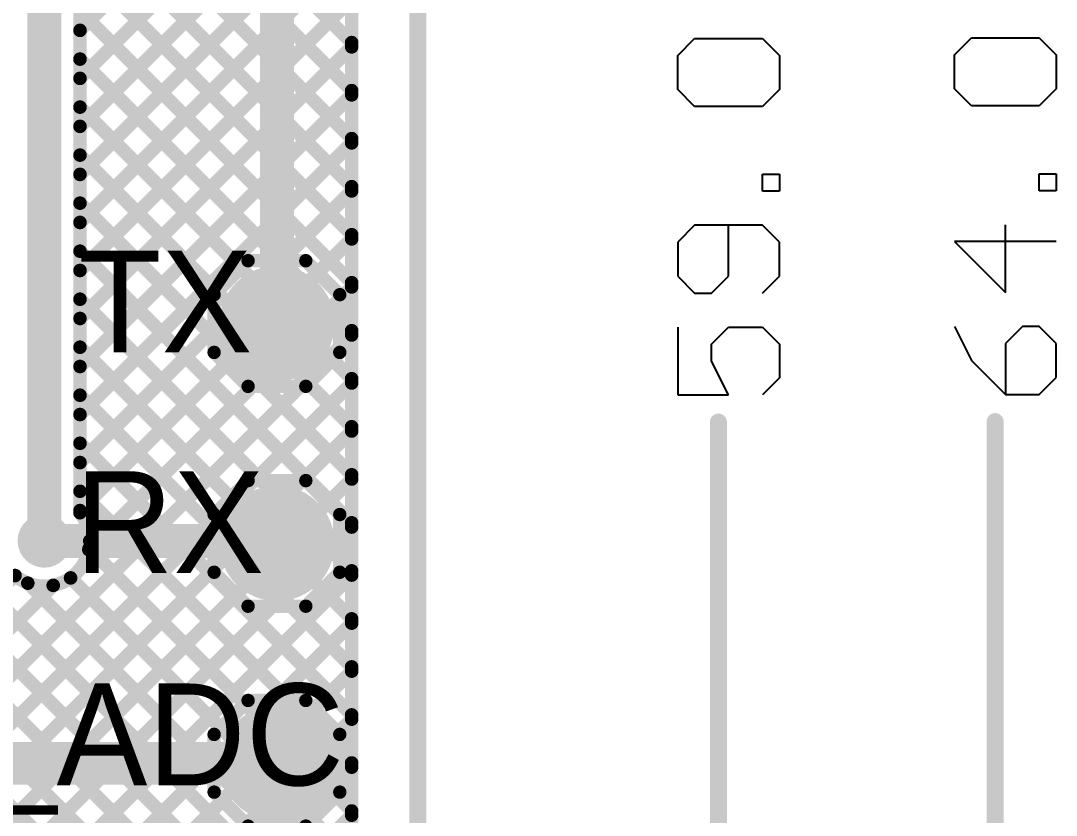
# Model space of a CAD drawing. Header units: millimetres. Extents: x 9.08 to 12.48, y 2.73 to 6.
# Drawn here: x 11.867 to 12.477, y 3.746 to 4.214 of the extents above; entities that cross this region are included whole.
import ezdxf

# ---------------------------------------------------------------- set-up
doc = ezdxf.new("R2010")
doc.units = ezdxf.units.MM
doc.header["$MEASUREMENT"] = 0
for name, color, linetype in [('BottomLayer', 5, 'Continuous'), ('Mechanical1', 6, 'Continuous'), ('Mechanical13', 56, 'Continuous'), ('MultiLayer', 9, 'Continuous'), ('TopLayer', 1, 'Continuous'), ('TopOverlay', 2, 'Continuous'), ('TopPaste', 8, 'Continuous'), ('TopSolder', 216, 'Continuous'), ('ViaHoleLayer', 16, 'Continuous')]:
    doc.layers.add(name, color=color, linetype=linetype)

# ---------------------------------------------------------------- blocks, each defined once
blk = doc.blocks.new('TEST_POINT_41')
at = {"layer": 'TopLayer', "const_width": 0.03}
blk.add_lwpolyline([(-0.015, 0, 1), (0.015, 0, 1)], format="xyb", close=True, dxfattribs=at)
at = {"layer": 'TopOverlay', "const_width": 0.00787}
for points in [[(-0.037, 0.017), (-0.017, 0.037)], [(-0.017, 0.037), (0.017, 0.037)], [(-0.017, 0.037), (0.017, 0.037)], [(0.017, 0.037), (0.037, 0.017)], [(-0.037, -0.017), (-0.037, 0.017)], [(0.037, -0.017), (0.037, 0.017)], [(-0.037, -0.017), (-0.017, -0.037)], [(0.017, -0.037), (0.037, -0.017)], [(-0.017, -0.037), (0.017, -0.037)], [(-0.017, -0.037), (0.017, -0.037)]]:
    blk.add_lwpolyline(points, dxfattribs=at)
at = {"layer": 'TopOverlay', "const_width": 0.00394}
for points in [[(-0.01897, 0.037, 1), (-0.01503, 0.037, 1)], [(-0.01897, 0.037, 1), (-0.01503, 0.037, 1)], [(-0.01897, 0.037, 1), (-0.01503, 0.037, 1)], [(0.01503, 0.037, 1), (0.01897, 0.037, 1)], [(0.01503, 0.037, 1), (0.01897, 0.037, 1)], [(0.01503, 0.037, 1), (0.01897, 0.037, 1)], [(-0.03897, 0.017, 1), (-0.03503, 0.017, 1)], [(-0.03897, 0.017, 1), (-0.03503, 0.017, 1)], [(0.03503, 0.017, 1), (0.03897, 0.017, 1)], [(0.03503, 0.017, 1), (0.03897, 0.017, 1)], [(-0.03897, -0.017, 1), (-0.03503, -0.017, 1)], [(-0.03897, -0.017, 1), (-0.03503, -0.017, 1)], [(0.03503, -0.017, 1), (0.03897, -0.017, 1)], [(0.03503, -0.017, 1), (0.03897, -0.017, 1)], [(-0.01897, -0.037, 1), (-0.01503, -0.037, 1)], [(-0.01897, -0.037, 1), (-0.01503, -0.037, 1)], [(-0.01897, -0.037, 1), (-0.01503, -0.037, 1)], [(0.01503, -0.037, 1), (0.01897, -0.037, 1)], [(0.01503, -0.037, 1), (0.01897, -0.037, 1)], [(0.01503, -0.037, 1), (0.01897, -0.037, 1)]]:
    blk.add_lwpolyline(points, format="xyb", close=True, dxfattribs=at)
at = {"layer": 'TopPaste', "const_width": 0.03}
blk.add_lwpolyline([(-0.015, 0, 1), (0.015, 0, 1)], format="xyb", close=True, dxfattribs=at)
at = {"layer": 'TopSolder', "const_width": 0.034}
blk.add_lwpolyline([(-0.017, 0, 1), (0.017, 0, 1)], format="xyb", close=True, dxfattribs=at)
blk = doc.blocks.new('TEST_POINT_42')
at = {"layer": 'TopLayer', "const_width": 0.03}
blk.add_lwpolyline([(-0.015, 0, 1), (0.015, 0, 1)], format="xyb", close=True, dxfattribs=at)
at = {"layer": 'TopOverlay', "const_width": 0.00787}
for points in [[(-0.037, 0.017), (-0.017, 0.037)], [(-0.017, 0.037), (0.017, 0.037)], [(-0.017, 0.037), (0.017, 0.037)], [(0.017, 0.037), (0.037, 0.017)], [(-0.037, -0.017), (-0.037, 0.017)], [(0.037, -0.017), (0.037, 0.017)], [(-0.037, -0.017), (-0.017, -0.037)], [(0.017, -0.037), (0.037, -0.017)], [(-0.017, -0.037), (0.017, -0.037)], [(-0.017, -0.037), (0.017, -0.037)]]:
    blk.add_lwpolyline(points, dxfattribs=at)
at = {"layer": 'TopOverlay', "const_width": 0.00394}
for points in [[(-0.01897, 0.037, 1), (-0.01503, 0.037, 1)], [(-0.01897, 0.037, 1), (-0.01503, 0.037, 1)], [(-0.01897, 0.037, 1), (-0.01503, 0.037, 1)], [(0.01503, 0.037, 1), (0.01897, 0.037, 1)], [(0.01503, 0.037, 1), (0.01897, 0.037, 1)], [(0.01503, 0.037, 1), (0.01897, 0.037, 1)], [(-0.03897, 0.017, 1), (-0.03503, 0.017, 1)], [(-0.03897, 0.017, 1), (-0.03503, 0.017, 1)], [(0.03503, 0.017, 1), (0.03897, 0.017, 1)], [(0.03503, 0.017, 1), (0.03897, 0.017, 1)], [(-0.03897, -0.017, 1), (-0.03503, -0.017, 1)], [(-0.03897, -0.017, 1), (-0.03503, -0.017, 1)], [(0.03503, -0.017, 1), (0.03897, -0.017, 1)], [(0.03503, -0.017, 1), (0.03897, -0.017, 1)], [(-0.01897, -0.037, 1), (-0.01503, -0.037, 1)], [(-0.01897, -0.037, 1), (-0.01503, -0.037, 1)], [(-0.01897, -0.037, 1), (-0.01503, -0.037, 1)], [(0.01503, -0.037, 1), (0.01897, -0.037, 1)], [(0.01503, -0.037, 1), (0.01897, -0.037, 1)], [(0.01503, -0.037, 1), (0.01897, -0.037, 1)]]:
    blk.add_lwpolyline(points, format="xyb", close=True, dxfattribs=at)
at = {"layer": 'TopPaste', "const_width": 0.03}
blk.add_lwpolyline([(-0.015, 0, 1), (0.015, 0, 1)], format="xyb", close=True, dxfattribs=at)
at = {"layer": 'TopSolder', "const_width": 0.034}
blk.add_lwpolyline([(-0.017, 0, 1), (0.017, 0, 1)], format="xyb", close=True, dxfattribs=at)
blk = doc.blocks.new('TEST_POINT_43')
at = {"layer": 'TopLayer', "const_width": 0.03}
blk.add_lwpolyline([(-0.015, 0, 1), (0.015, 0, 1)], format="xyb", close=True, dxfattribs=at)
at = {"layer": 'TopOverlay', "const_width": 0.00787}
for points in [[(-0.037, 0.017), (-0.017, 0.037)], [(-0.017, 0.037), (0.017, 0.037)], [(-0.017, 0.037), (0.017, 0.037)], [(0.017, 0.037), (0.037, 0.017)], [(-0.037, -0.017), (-0.037, 0.017)], [(0.037, -0.017), (0.037, 0.017)], [(-0.037, -0.017), (-0.017, -0.037)], [(0.017, -0.037), (0.037, -0.017)], [(-0.017, -0.037), (0.017, -0.037)], [(-0.017, -0.037), (0.017, -0.037)]]:
    blk.add_lwpolyline(points, dxfattribs=at)
at = {"layer": 'TopOverlay', "const_width": 0.00394}
for points in [[(-0.01897, 0.037, 1), (-0.01503, 0.037, 1)], [(-0.01897, 0.037, 1), (-0.01503, 0.037, 1)], [(-0.01897, 0.037, 1), (-0.01503, 0.037, 1)], [(0.01503, 0.037, 1), (0.01897, 0.037, 1)], [(0.01503, 0.037, 1), (0.01897, 0.037, 1)], [(0.01503, 0.037, 1), (0.01897, 0.037, 1)], [(-0.03897, 0.017, 1), (-0.03503, 0.017, 1)], [(-0.03897, 0.017, 1), (-0.03503, 0.017, 1)], [(0.03503, 0.017, 1), (0.03897, 0.017, 1)], [(0.03503, 0.017, 1), (0.03897, 0.017, 1)], [(-0.03897, -0.017, 1), (-0.03503, -0.017, 1)], [(-0.03897, -0.017, 1), (-0.03503, -0.017, 1)], [(0.03503, -0.017, 1), (0.03897, -0.017, 1)], [(0.03503, -0.017, 1), (0.03897, -0.017, 1)], [(-0.01897, -0.037, 1), (-0.01503, -0.037, 1)], [(-0.01897, -0.037, 1), (-0.01503, -0.037, 1)], [(-0.01897, -0.037, 1), (-0.01503, -0.037, 1)], [(0.01503, -0.037, 1), (0.01897, -0.037, 1)], [(0.01503, -0.037, 1), (0.01897, -0.037, 1)], [(0.01503, -0.037, 1), (0.01897, -0.037, 1)]]:
    blk.add_lwpolyline(points, format="xyb", close=True, dxfattribs=at)
at = {"layer": 'TopPaste', "const_width": 0.03}
blk.add_lwpolyline([(-0.015, 0, 1), (0.015, 0, 1)], format="xyb", close=True, dxfattribs=at)
at = {"layer": 'TopSolder', "const_width": 0.034}
blk.add_lwpolyline([(-0.017, 0, 1), (0.017, 0, 1)], format="xyb", close=True, dxfattribs=at)

msp = doc.modelspace()

# ---------------------------------------------------------------- linework, layer by layer
at = {"layer": 'BottomLayer'}
for points, const_width in [([(12.062, 3.047), (12.062, 4.6333)], 0.008), ([(11.881, 3.908), (11.881, 4.369)], 0.02), ([(11.902, 3.92457), (11.902, 4.369)], 0.008), ([(11.902, 4.20868), (12.062, 4.36868)], 0.008), ([(11.902, 4.36146), (12.062, 4.20146)], 0.008), ([(11.902, 4.18039), (12.062, 4.34039)], 0.008), ([(11.902, 4.33317), (12.062, 4.17317)], 0.008), ([(11.902, 4.15211), (12.062, 4.31211)], 0.008), ([(11.902, 4.30489), (12.062, 4.14489)], 0.008), ([(11.902, 4.12382), (12.062, 4.28382)], 0.008), ([(11.902, 4.2766), (12.062, 4.1166)], 0.008), ([(11.902, 4.09554), (12.062, 4.25554)], 0.008), ([(11.902, 4.24832), (12.062, 4.08832)], 0.008), ([(11.902, 4.06726), (12.062, 4.22726)], 0.008), ([(11.902, 4.22004), (12.062, 4.06004)], 0.008), ([(11.902, 4.03897), (12.062, 4.19897)], 0.008), ([(11.902, 4.19175), (12.062, 4.03175)], 0.008), ([(11.902, 4.01069), (12.062, 4.17069)], 0.008), ([(11.902, 4.16347), (12.062, 4.00347)], 0.008), ([(11.902, 3.9824), (12.062, 4.1424)], 0.008), ([(11.902, 4.13518), (12.062, 3.97518)], 0.008), ([(11.902, 3.95412), (12.062, 4.11412)], 0.008), ([(11.902, 4.1069), (12.062, 3.9469)], 0.008), ([(11.902, 3.92583), (12.062, 4.08583)], 0.008), ([(11.902, 4.07861), (12.062, 3.91861)], 0.008), ([(11.90723, 3.90278), (12.062, 4.05755)], 0.008), ([(11.902, 4.05033), (12.062, 3.89033)], 0.008), ([(11.859, 3.82627), (12.062, 4.02926)], 0.008), ([(11.902, 4.02205), (12.062, 3.86205)], 0.008), ([(11.859, 3.79798), (12.062, 4.00098)], 0.008), ([(11.902, 3.99376), (12.062, 3.83376)], 0.008), ([(11.859, 3.7697), (12.062, 3.9727)], 0.008), ([(11.902, 3.96548), (12.062, 3.80548)], 0.008), ([(11.859, 3.74141), (12.062, 3.94441)], 0.008), ([(11.902, 3.93719), (12.062, 3.77719)], 0.008), ([(11.859, 3.71313), (12.062, 3.91613)], 0.008), ([(11.90737, 3.90354), (12.062, 3.74891)], 0.008), ([(11.859, 3.68484), (12.062, 3.88784)], 0.008), ([(11.85964, 3.88348), (11.86374, 3.88757)], 0.008), ([(11.859, 3.85455), (11.88622, 3.88177)], 0.008), ([(11.87125, 3.88309), (12.062, 3.69234)], 0.008), ([(11.89646, 3.88617), (12.062, 3.72062)], 0.008), ([(11.859, 3.86706), (12.062, 3.66406)], 0.008), ([(11.859, 3.65656), (12.062, 3.85956)], 0.008), ([(11.859, 3.83877), (12.062, 3.63577)], 0.008), ([(11.859, 3.62828), (12.062, 3.83127)], 0.008), ([(11.859, 3.81049), (12.062, 3.60749)], 0.008), ([(11.859, 3.59999), (12.062, 3.80299)], 0.008), ([(11.859, 3.7822), (12.062, 3.5792)], 0.008), ([(11.859, 3.57171), (12.062, 3.77471)], 0.008), ([(11.859, 3.75392), (12.062, 3.55092)], 0.008), ([(11.859, 3.54342), (12.062, 3.74642)], 0.008)]:
    msp.add_lwpolyline(points, dxfattribs=dict(at, const_width=const_width))
for points, const_width in [([(11.9, 4.20868, 1), (11.904, 4.20868, 1)], 0.004), ([(12.06, 4.20146, 1), (12.064, 4.20146, 1)], 0.004), ([(12.06, 4.19897, 1), (12.064, 4.19897, 1)], 0.004), ([(11.9, 4.19175, 1), (11.904, 4.19175, 1)], 0.004), ([(11.9, 4.18039, 1), (11.904, 4.18039, 1)], 0.004), ([(12.06, 4.17317, 1), (12.064, 4.17317, 1)], 0.004), ([(12.06, 4.17069, 1), (12.064, 4.17069, 1)], 0.004), ([(11.9, 4.16347, 1), (11.904, 4.16347, 1)], 0.004), ([(11.9, 4.15211, 1), (11.904, 4.15211, 1)], 0.004), ([(12.06, 4.14489, 1), (12.064, 4.14489, 1)], 0.004), ([(12.06, 4.1424, 1), (12.064, 4.1424, 1)], 0.004), ([(11.9, 4.13518, 1), (11.904, 4.13518, 1)], 0.004), ([(11.9, 4.12382, 1), (11.904, 4.12382, 1)], 0.004), ([(12.06, 4.1166, 1), (12.064, 4.1166, 1)], 0.004), ([(12.06, 4.11412, 1), (12.064, 4.11412, 1)], 0.004), ([(11.9, 4.1069, 1), (11.904, 4.1069, 1)], 0.004), ([(11.9, 4.09554, 1), (11.904, 4.09554, 1)], 0.004), ([(12.06, 4.08832, 1), (12.064, 4.08832, 1)], 0.004), ([(12.06, 4.08583, 1), (12.064, 4.08583, 1)], 0.004), ([(11.9, 4.07861, 1), (11.904, 4.07861, 1)], 0.004), ([(11.9, 4.06726, 1), (11.904, 4.06726, 1)], 0.004), ([(12.06, 4.06004, 1), (12.064, 4.06004, 1)], 0.004), ([(12.06, 4.05755, 1), (12.064, 4.05755, 1)], 0.004), ([(11.9, 4.05033, 1), (11.904, 4.05033, 1)], 0.004), ([(11.9, 4.03897, 1), (11.904, 4.03897, 1)], 0.004), ([(12.06, 4.03175, 1), (12.064, 4.03175, 1)], 0.004), ([(12.06, 4.02926, 1), (12.064, 4.02926, 1)], 0.004), ([(11.9, 4.02205, 1), (11.904, 4.02205, 1)], 0.004), ([(11.9, 4.01069, 1), (11.904, 4.01069, 1)], 0.004), ([(12.06, 4.00347, 1), (12.064, 4.00347, 1)], 0.004), ([(12.06, 4.00098, 1), (12.064, 4.00098, 1)], 0.004), ([(11.9, 3.99376, 1), (11.904, 3.99376, 1)], 0.004), ([(11.9, 3.9824, 1), (11.904, 3.9824, 1)], 0.004), ([(12.06, 3.97518, 1), (12.064, 3.97518, 1)], 0.004), ([(12.06, 3.9727, 1), (12.064, 3.9727, 1)], 0.004), ([(11.9, 3.96548, 1), (11.904, 3.96548, 1)], 0.004), ([(11.9, 3.95412, 1), (11.904, 3.95412, 1)], 0.004), ([(12.06, 3.9469, 1), (12.064, 3.9469, 1)], 0.004), ([(12.06, 3.94441, 1), (12.064, 3.94441, 1)], 0.004), ([(11.9, 3.93719, 1), (11.904, 3.93719, 1)], 0.004), ([(11.9, 3.92583, 1), (11.904, 3.92583, 1)], 0.004), ([(11.9, 3.92457, 1), (11.904, 3.92457, 1)], 0.004), ([(11.9, 3.92457, 1), (11.904, 3.92457, 1)], 0.004), ([(11.87313, 3.908, 1), (11.88887, 3.908, 1)], 0.01575), ([(12.06, 3.91861, 1), (12.064, 3.91861, 1)], 0.004), ([(11.876, 3.908, 1), (11.886, 3.908, 1)], 0.01), ([(12.06, 3.91613, 1), (12.064, 3.91613, 1)], 0.004), ([(11.90575, 3.908, 1), (11.90975, 3.908, 1)], 0.004), ([(11.90575, 3.908, 1), (11.90975, 3.908, 1)], 0.004), ([(11.90523, 3.90278, 1), (11.90923, 3.90278, 1)], 0.004), ([(11.90537, 3.90354, 1), (11.90937, 3.90354, 1)], 0.004), ([(11.86174, 3.88757, 1), (11.86574, 3.88757, 1)], 0.004), ([(12.06, 3.89033, 1), (12.064, 3.89033, 1)], 0.004), ([(12.06, 3.88784, 1), (12.064, 3.88784, 1)], 0.004), ([(11.86925, 3.88309, 1), (11.87325, 3.88309, 1)], 0.004), ([(11.88422, 3.88177, 1), (11.88822, 3.88177, 1)], 0.004), ([(11.89446, 3.88617, 1), (11.89846, 3.88617, 1)], 0.004), ([(12.06, 3.86205, 1), (12.064, 3.86205, 1)], 0.004), ([(12.06, 3.85956, 1), (12.064, 3.85956, 1)], 0.004), ([(12.06, 3.83376, 1), (12.064, 3.83376, 1)], 0.004), ([(12.06, 3.83127, 1), (12.064, 3.83127, 1)], 0.004), ([(12.06, 3.80548, 1), (12.064, 3.80548, 1)], 0.004), ([(12.06, 3.80299, 1), (12.064, 3.80299, 1)], 0.004), ([(12.06, 3.77719, 1), (12.064, 3.77719, 1)], 0.004), ([(12.06, 3.77471, 1), (12.064, 3.77471, 1)], 0.004), ([(12.06, 3.74891, 1), (12.064, 3.74891, 1)], 0.004), ([(12.06, 3.74642, 1), (12.064, 3.74642, 1)], 0.004)]:
    msp.add_lwpolyline(points, format="xyb", close=True, dxfattribs=dict(at, const_width=const_width))
at = {"layer": 'BottomLayer', "const_width": 0.008}
for points in [[(11.902, 3.92457, -0.168553), (11.90775, 3.908)], [(11.90775, 3.908, -0.652724), (11.86292, 3.88829)]]:
    msp.add_lwpolyline(points, format="xyb", dxfattribs=at)
at = {"layer": 'Mechanical1'}
for p, q in [((12.25401, 4.19387), (12.26401, 4.20386)), ((12.26401, 4.20386), (12.30399, 4.20386)), ((12.30399, 4.20386), (12.31399, 4.19387)), ((12.41701, 4.19418), (12.42701, 4.20418)), ((12.42701, 4.20418), (12.46699, 4.20418)), ((12.46699, 4.20418), (12.47699, 4.19418)), ((12.25401, 4.17387), (12.25401, 4.19387)), ((12.31399, 4.19387), (12.31399, 4.17387)), ((12.41701, 4.17419), (12.41701, 4.19418)), ((12.47699, 4.19418), (12.47699, 4.17419)), ((12.26401, 4.16387), (12.25401, 4.17387)), ((12.31399, 4.17387), (12.30399, 4.16387)), ((12.42701, 4.16419), (12.41701, 4.17419)), ((12.47699, 4.17419), (12.46699, 4.16419)), ((12.30399, 4.16387), (12.26401, 4.16387)), ((12.46699, 4.16419), (12.42701, 4.16419)), ((12.30399, 4.11389), (12.30399, 4.12389)), ((12.30399, 4.12389), (12.31399, 4.12389)), ((12.31399, 4.12389), (12.31399, 4.11389)), ((12.46699, 4.11421), (12.46699, 4.1242)), ((12.46699, 4.1242), (12.47699, 4.1242)), ((12.47699, 4.1242), (12.47699, 4.11421)), ((12.31399, 4.11389), (12.30399, 4.11389)), ((12.47699, 4.11421), (12.46699, 4.11421)), ((12.26401, 4.0939), (12.25401, 4.0839)), ((12.30399, 4.0939), (12.26401, 4.0939)), ((12.284, 4.06391), (12.284, 4.0939)), ((12.31399, 4.0839), (12.30399, 4.0939)), ((12.447, 4.05423), (12.447, 4.09421)), ((12.25401, 4.0839), (12.25401, 4.06391)), ((12.31399, 4.06391), (12.31399, 4.0839)), ((12.47699, 4.08422), (12.41701, 4.08422)), ((12.41701, 4.08422), (12.447, 4.05423)), ((12.25401, 4.06391), (12.26401, 4.05391)), ((12.274, 4.05391), (12.284, 4.06391)), ((12.30399, 4.05391), (12.31399, 4.06391)), ((12.26401, 4.05391), (12.274, 4.05391)), ((12.25401, 4.03392), (12.25401, 3.99393)), ((12.274, 4.02392), (12.284, 4.03392)), ((12.284, 4.03392), (12.30399, 4.03392)), ((12.30399, 4.03392), (12.31399, 4.02392)), ((12.41701, 4.03423), (12.42701, 4.01424)), ((12.457, 4.03423), (12.447, 4.02424)), ((12.46699, 4.03423), (12.457, 4.03423)), ((12.47699, 4.02424), (12.46699, 4.03423)), ((12.274, 4.01392), (12.274, 4.02392)), ((12.31399, 4.02392), (12.31399, 4.00393)), ((12.447, 4.02424), (12.447, 3.99424)), ((12.47699, 4.00424), (12.47699, 4.02424)), ((12.284, 3.99393), (12.274, 4.01392)), ((12.42701, 4.01424), (12.447, 3.99424)), ((12.31399, 4.00393), (12.30399, 3.99393)), ((12.46699, 3.99424), (12.47699, 4.00424)), ((12.25401, 3.99393), (12.284, 3.99393)), ((12.447, 3.99424), (12.46699, 3.99424))]:
    msp.add_line(p, q, dxfattribs=at)
at = {"layer": 'Mechanical1', "const_width": 0.01}
for points in [[(12.278, 3.11843), (12.278, 3.97793)], [(12.441, 3.02032), (12.441, 3.97824)]]:
    msp.add_lwpolyline(points, dxfattribs=at)
at = {"layer": 'Mechanical1', "const_width": 0.005}
for points in [[(12.2755, 3.97793, 1), (12.2805, 3.97793, 1)], [(12.4385, 3.97824, 1), (12.4435, 3.97824, 1)]]:
    msp.add_lwpolyline(points, format="xyb", close=True, dxfattribs=at)
at = {"layer": 'Mechanical13', "const_width": 0.01}
msp.add_lwpolyline([(12.10098, 3.02032), (12.10098, 5.54)], dxfattribs=at)
at = {"layer": 'MultiLayer', "const_width": 0.01575}
msp.add_lwpolyline([(11.87313, 3.908, 1), (11.88887, 3.908, 1)], format="xyb", close=True, dxfattribs=at)
at = {"layer": 'TopLayer'}
for points, const_width in [([(12.018, 4.036), (12.018, 4.33)], 0.02), ([(11.881, 3.908), (12.0165, 3.908)], 0.02), ([(12.0165, 3.908), (12.018, 3.9065)], 0.01), ([(11.853, 3.777), (12.018, 3.777)], 0.025)]:
    msp.add_lwpolyline(points, dxfattribs=dict(at, const_width=const_width))
for points, const_width in [([(12.013, 4.036, 1), (12.023, 4.036, 1)], 0.01), ([(11.87313, 3.908, 1), (11.88887, 3.908, 1)], 0.01575), ([(11.876, 3.908, 1), (11.886, 3.908, 1)], 0.01), ([(12.0115, 3.908, 1), (12.0215, 3.908, 1)], 0.01), ([(12.014, 3.908, 1), (12.019, 3.908, 1)], 0.005), ([(12.0155, 3.9065, 1), (12.0205, 3.9065, 1)], 0.005), ([(12.01175, 3.777, 1), (12.02425, 3.777, 1)], 0.0125)]:
    msp.add_lwpolyline(points, format="xyb", close=True, dxfattribs=dict(at, const_width=const_width))
at = {"layer": 'ViaHoleLayer', "const_width": 0.00787}
msp.add_lwpolyline([(11.87706, 3.908, 1), (11.88494, 3.908, 1)], format="xyb", close=True, dxfattribs=at)

# ---------------------------------------------------------------- block references
for name, p in [('TEST_POINT_43', (12.018, 4.036)), ('TEST_POINT_42', (12.018, 3.9065)), ('TEST_POINT_41', (12.018, 3.777))]:
    msp.add_blockref(name, p)

# ---------------------------------------------------------------- texts
at = {"layer": 'TopOverlay'}
for s, p in [('TX', (11.901, 4.019)), ('RX', (11.899, 3.889)), ('B_ADC', (11.79, 3.764))]:
    msp.add_text(s, height=0.06, rotation=360, dxfattribs=at).set_placement(p)

doc.saveas('drawing.dxf')
